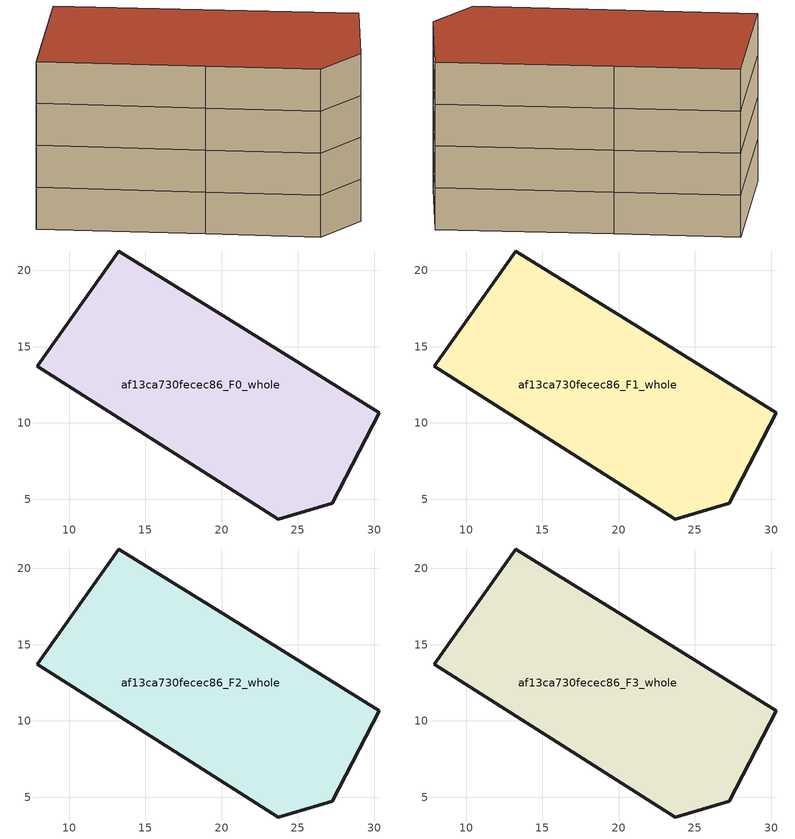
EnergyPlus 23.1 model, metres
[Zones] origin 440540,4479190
af13ca730fecec86_F0_whole
 floor ground (EU_floor_Construction): 30.34,10.67 27.27,4.74 23.72,3.7 17.33,7.74 7.9,13.73 13.25,21.28 20.36,16.86 z0
 wall outside (EU_wall_Construction): 7.9,13.73 17.33,7.74 23.72,3.7 27.27,4.74 30.34,10.67 20.36,16.86 13.25,21.28 7.9,13.73 z0:3
af13ca730fecec86_F1_whole
 floor to af13ca730fecec86_F0_whole (EU_floor_Construction): 30.34,10.67 27.27,4.74 23.72,3.7 17.33,7.74 7.9,13.73 13.25,21.28 20.36,16.86 z3
 wall outside (EU_wall_Construction): 7.9,13.73 17.33,7.74 23.72,3.7 27.27,4.74 30.34,10.67 20.36,16.86 13.25,21.28 7.9,13.73 z3:6
af13ca730fecec86_F2_whole
 floor to af13ca730fecec86_F1_whole (EU_floor_Construction): 30.34,10.67 27.27,4.74 23.72,3.7 17.33,7.74 7.9,13.73 13.25,21.28 20.36,16.86 z6
 wall outside (EU_wall_Construction): 7.9,13.73 17.33,7.74 23.72,3.7 27.27,4.74 30.34,10.67 20.36,16.86 13.25,21.28 7.9,13.73 z6:9
af13ca730fecec86_F3_whole
 floor to af13ca730fecec86_F2_whole (EU_floor_Construction): 30.34,10.67 27.27,4.74 23.72,3.7 17.33,7.74 7.9,13.73 13.25,21.28 20.36,16.86 z9
 wall outside (EU_wall_Construction): 7.9,13.73 17.33,7.74 23.72,3.7 27.27,4.74 30.34,10.67 20.36,16.86 13.25,21.28 7.9,13.73 z9:12
 roof outside (EU_roof_Construction): 27.27,4.74 30.34,10.67 20.36,16.86 13.25,21.28 7.9,13.73 17.33,7.74 23.72,3.7 z12
[Building]
EU S2 Campaign: North Axis=0; Terrain=City; Solar Distribution=FullExterior
[Site:Location]
Madrid: Latitude=40.5; Longitude=-3.5; Time Zone=1; Elevation=609
[SizingPeriod:WeatherFileDays]
AnnualSizingPeriod: Begin Month=1; Begin Day of Month=1; End Month=12; End Day of Month=31; Day of Week for Start Day=Monday; Use Weather File Daylight Saving Period=No; Use Weather File Rain and Snow Indicators=No
[MATERIAL]
EU_InternalMass_Material: Roughness=MediumRough; Thickness=0.1; Conductivity=1; Density=1800; Specific Heat=900; Thermal Absorptance=0.9; Solar Absorptance=0.7; Visible Absorptance=0.7
[MATERIAL:NOMASS] Roughness=MediumRough; Thermal Absorptance=0.9; Solar Absorptance=0.7; Visible Absorptance=0.7
Name | Thermal Resistance
EU_wall_NoMass | 1.60022
EU_roof_NoMass | 1.57597
EU_floor_NoMass | 0.470652
[CONSTRUCTION]
EU_wall_Construction: EU_wall_NoMass
EU_roof_Construction: EU_roof_NoMass
EU_floor_Construction: EU_floor_NoMass
EU_InternalMass_Construction: EU_InternalMass_Material
[ZONE] Type=1; Multiplier=1; Ceiling Height=autocalculate; Volume=570.828; Floor Area=autocalculate; Part of Total Floor Area=Yes
af13ca730fecec86_F0_whole; af13ca730fecec86_F1_whole; af13ca730fecec86_F2_whole; af13ca730fecec86_F3_whole
[INTERNALMASS] Construction=EU_InternalMass_Construction; Surface Area=190.276
Name | Zone or ZoneList
af13ca730fecec86_F0_whole_EU_InternalMass | af13ca730fecec86_F0_whole
af13ca730fecec86_F1_whole_EU_InternalMass | af13ca730fecec86_F1_whole
af13ca730fecec86_F2_whole_EU_InternalMass | af13ca730fecec86_F2_whole
af13ca730fecec86_F3_whole_EU_InternalMass | af13ca730fecec86_F3_whole
[OTHEREQUIPMENT] Fuel Type=Electricity; Design Level Calculation Method=Watts/Area; Power per Zone Floor Area=1; Fraction Latent=0; Fraction Radiant=0; Fraction Lost=0; Carbon Dioxide Generation Rate=0; EndUse Subcategory=EU_Step8_InternalGains
Name | Zone or ZoneList or Space or SpaceList | Schedule
EU_Step8_InternalGain_af13ca730fecec86_F0_whole_f000 | af13ca730fecec86_F0_whole | EU_Step8_GainSchedule_af13ca730fecec86_F0_whole_f000
EU_Step8_InternalGain_af13ca730fecec86_F1_whole_f000 | af13ca730fecec86_F1_whole | EU_Step8_GainSchedule_af13ca730fecec86_F1_whole_f000
EU_Step8_InternalGain_af13ca730fecec86_F2_whole_f000 | af13ca730fecec86_F2_whole | EU_Step8_GainSchedule_af13ca730fecec86_F2_whole_f000
EU_Step8_InternalGain_af13ca730fecec86_F3_whole_f000 | af13ca730fecec86_F3_whole | EU_Step8_GainSchedule_af13ca730fecec86_F3_whole_f000
[ZONEVENTILATION:DESIGNFLOWRATE] Schedule=EU_AlwaysOn; Design Flow Rate Calculation Method=AirChanges/Hour; Air Changes per Hour=0.480704; Ventilation Type=Natural; Fan Pressure Rise=0; Fan Total Efficiency=1; Constant Term Coefficient=1; Temperature Term Coefficient=0; Velocity Term Coefficient=0; Velocity Squared Term Coefficient=0; Minimum Indoor Temperature=-100; Maximum Indoor Temperature=100; Delta Temperature=-100; Minimum Outdoor Temperature=-100; Maximum Outdoor Temperature=100; Maximum Wind Speed=40
Name | Zone or ZoneList or Space or SpaceList
EU_ConstantAir_af13ca730fecec86_F0_whole | af13ca730fecec86_F0_whole
EU_ConstantAir_af13ca730fecec86_F1_whole | af13ca730fecec86_F1_whole
EU_ConstantAir_af13ca730fecec86_F2_whole | af13ca730fecec86_F2_whole
EU_ConstantAir_af13ca730fecec86_F3_whole | af13ca730fecec86_F3_whole
[HVACTEMPLATE:THERMOSTAT] Constant Heating Setpoint=20; Constant Cooling Setpoint=50
EU_HeatOnly_af13ca730fecec86_F0_whole; EU_HeatOnly_af13ca730fecec86_F1_whole; EU_HeatOnly_af13ca730fecec86_F2_whole; EU_HeatOnly_af13ca730fecec86_F3_whole
[HVACTEMPLATE:ZONE:IDEALLOADSAIRSYSTEM] System Availability Schedule=EU_AlwaysOn; Maximum Heating Supply Air Temperature=50; Minimum Cooling Supply Air Temperature=13; Maximum Heating Supply Air Humidity Ratio=0.0156; Minimum Cooling Supply Air Humidity Ratio=0.0077; Heating Limit=NoLimit; Cooling Limit=NoLimit; Heating Availability Schedule=EU_AlwaysOn; Cooling Availability Schedule=EU_CoolingOff; Dehumidification Control Type=ConstantSensibleHeatRatio; Cooling Sensible Heat Ratio=0.7; Dehumidification Setpoint=60; Humidification Control Type=None; Humidification Setpoint=30; Outdoor Air Method=None; Outdoor Air Flow Rate per Person=0.00944; Outdoor Air Flow Rate per Zone Floor Area=0; Outdoor Air Flow Rate per Zone=0; Demand Controlled Ventilation Type=None; Outdoor Air Economizer Type=NoEconomizer; Heat Recovery Type=None; Sensible Heat Recovery Effectiveness=0.7; Latent Heat Recovery Effectiveness=0.65
Name | Template Thermostat
af13ca730fecec86_F0_whole | EU_HeatOnly_af13ca730fecec86_F0_whole
af13ca730fecec86_F1_whole | EU_HeatOnly_af13ca730fecec86_F1_whole
af13ca730fecec86_F2_whole | EU_HeatOnly_af13ca730fecec86_F2_whole
af13ca730fecec86_F3_whole | EU_HeatOnly_af13ca730fecec86_F3_whole
[SIZING:ZONE] Zone Cooling Design Supply Air Temperature Input Method=SupplyAirTemperature; Zone Cooling Design Supply Air Temperature=13; Zone Heating Design Supply Air Temperature Input Method=SupplyAirTemperature; Zone Heating Design Supply Air Temperature=50; Zone Cooling Design Supply Air Humidity Ratio=0.008; Zone Heating Design Supply Air Humidity Ratio=0.008; Cooling Design Air Flow Method=DesignDay; Cooling Design Air Flow Rate=0; Cooling Minimum Air Flow per Zone Floor Area=0.000762; Cooling Minimum Air Flow=0; Cooling Minimum Air Flow Fraction=0.2; Heating Design Air Flow Method=DesignDay; Heating Design Air Flow Rate=0; Heating Maximum Air Flow per Zone Floor Area=0.002032; Heating Maximum Air Flow=0.141576; Heating Maximum Air Flow Fraction=0.3; Account for Dedicated Outdoor Air System=No; Dedicated Outdoor Air System Control Strategy=NeutralSupplyAir; Dedicated Outdoor Air Low Setpoint Temperature for Design=autosize; Dedicated Outdoor Air High Setpoint Temperature for Design=autosize; Zone Load Sizing Method=Sensible Load Only No Latent Load; Zone Latent Cooling Design Supply Air Humidity Ratio Input Method=HumidityRatioDifference; Zone Cooling Design Supply Air Humidity Ratio Difference=0.005; Zone Latent Heating Design Supply Air Humidity Ratio Input Method=HumidityRatioDifference; Zone Humidification Design Supply Air Humidity Ratio Difference=0.005
af13ca730fecec86_F0_whole; af13ca730fecec86_F1_whole; af13ca730fecec86_F2_whole; af13ca730fecec86_F3_whole
[SCHEDULE:CONSTANT]
Name | Hourly Value
EU_AlwaysOn | 1
EU_CoolingOff | 0
[SCHEDULE:FILE] Column Number=1; Rows to Skip at Top=0; Number of Hours of Data=8760; Column Separator=Comma; Interpolate to Timestep=No; Minutes per Item=60; Adjust Schedule for Daylight Savings=Yes
Name | File
EU_Step8_GainSchedule_af13ca730fecec86_F0_whole_f000 | C:\Users\o_iseri\Desktop\OpenUBEM\openubem\outputs\eu_evidence\EU-11\ES-MAD-BERRUGUETE\idfs\af13ca730fecec86\af13ca730fecec86_F0_whole_f000_gain.csv
EU_Step8_GainSchedule_af13ca730fecec86_F1_whole_f000 | C:\Users\o_iseri\Desktop\OpenUBEM\openubem\outputs\eu_evidence\EU-11\ES-MAD-BERRUGUETE\idfs\af13ca730fecec86\af13ca730fecec86_F1_whole_f000_gain.csv
EU_Step8_GainSchedule_af13ca730fecec86_F2_whole_f000 | C:\Users\o_iseri\Desktop\OpenUBEM\openubem\outputs\eu_evidence\EU-11\ES-MAD-BERRUGUETE\idfs\af13ca730fecec86\af13ca730fecec86_F2_whole_f000_gain.csv
EU_Step8_GainSchedule_af13ca730fecec86_F3_whole_f000 | C:\Users\o_iseri\Desktop\OpenUBEM\openubem\outputs\eu_evidence\EU-11\ES-MAD-BERRUGUETE\idfs\af13ca730fecec86\af13ca730fecec86_F3_whole_f000_gain.csv
